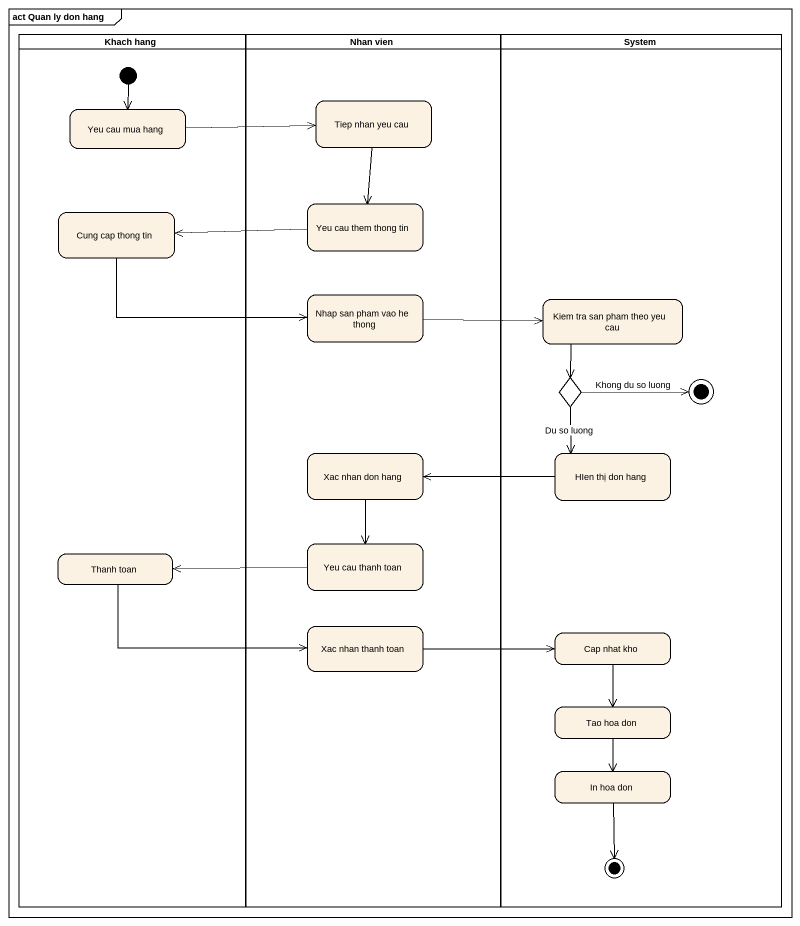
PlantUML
@startuml
mainframe act Quan ly don hang
hide empty description
state "Khach hang" as Khach_hang <<partition>> {
  state "Yeu cau mua hang" as Yeu_cau_mua_hang
  state "Cung cap thong tin" as Cung_cap_thong_tin
  state "Thanh toan" as Thanh_toan
  [*] --> Yeu_cau_mua_hang
}
state "Nhan vien" as Nhan_vien <<partition>> {
  state "Tiep nhan yeu cau" as Tiep_nhan_yeu_cau
  state "Yeu cau them thong tin" as Yeu_cau_them_thong_tin
  state "Nhap san pham vao he thong" as Nhap_san_pham_vao_he_thong
  state "Xac nhan don hang" as Xac_nhan_don_hang
  state "Yeu cau thanh toan" as Yeu_cau_thanh_toan
  state "Xac nhan thanh toan" as Xac_nhan_thanh_toan
}
state System <<partition>> {
  state "Kiem tra san pham theo yeu cau" as Kiem_tra_san_pham_theo_yeu
  state choice1 <<choice>>
  state final1 <<end>>
  state "HIen thị don hang" as HIen_thị_don_hang
  state "Cap nhat kho" as Cap_nhat_kho
  state "Tao hoa don" as Tao_hoa_don
  state "In hoa don" as In_hoa_don
  state final2 <<end>>
}
Tiep_nhan_yeu_cau --> Yeu_cau_them_thong_tin
Yeu_cau_mua_hang -right-> Tiep_nhan_yeu_cau
Cung_cap_thong_tin -right-> Nhap_san_pham_vao_he_thong
Yeu_cau_them_thong_tin -left-> Cung_cap_thong_tin
Nhap_san_pham_vao_he_thong -right-> Kiem_tra_san_pham_theo_yeu
Kiem_tra_san_pham_theo_yeu --> choice1
choice1 -right-> final1 : Khong du so luong
choice1 --> HIen_thị_don_hang : Du so luong
Xac_nhan_don_hang --> Yeu_cau_thanh_toan
HIen_thị_don_hang -left-> Xac_nhan_don_hang
Thanh_toan -right-> Xac_nhan_thanh_toan
Yeu_cau_thanh_toan -left-> Thanh_toan
Xac_nhan_thanh_toan -right-> Cap_nhat_kho
Cap_nhat_kho --> Tao_hoa_don
Tao_hoa_don --> In_hoa_don
In_hoa_don --> final2
@enduml
